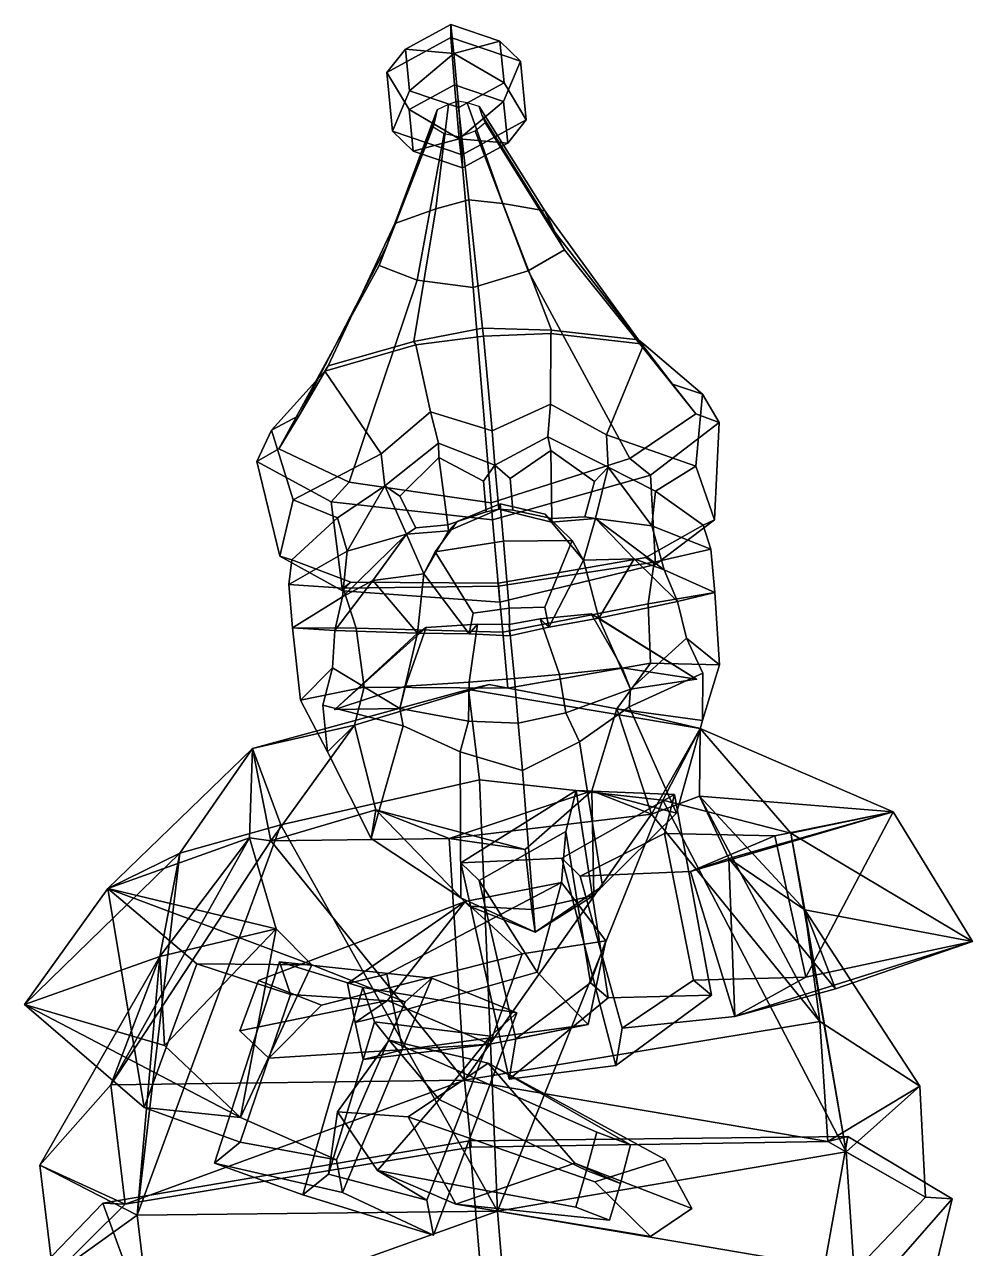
# Model space of a CAD drawing. Extents: x -140 to 131, y -217 to 338.
# Drawn here: x -140.3 to 131.5, y -13 to 337.9 of the extents above; entities that cross this region are included whole.
import ezdxf

# ---------------------------------------------------------------- set-up
doc = ezdxf.new("R2010")
doc.units = 0

msp = doc.modelspace()

# ---------------------------------------------------------------- linework, layer by layer
for p in [(52.310474, 150.238586, 73.224724), (-51.315666, 141.533752, 75.017868)]:
    msp.add_point(p)
for points in [[(-31.09775, 330.853638, -37.028065), (-18.115961, 337.945313, -41.72897), (-18.067839, 334.219421, -57.035469), (-36.426888, 324.190308, -50.387428)], [(-17.179356, 329.625916, -27.988865), (-18.115961, 337.945313, -41.72897), (-31.09775, 330.853638, -37.028065)], [(-17.179356, 329.625916, -27.988865), (-3.979493, 333.131622, -37.497318), (-18.115961, 337.945313, -41.72897)], [(-3.979493, 333.131622, -37.497318), (1.924112, 327.411865, -51.051056), (-18.067839, 334.219421, -57.035469), (-18.115961, 337.945313, -41.72897)], [(-30.044968, 313.539124, -60.241127), (-36.426888, 324.190308, -50.387428), (-18.067839, 334.219421, -57.035469), (-17.063179, 320.630829, -64.942032)], [(-2.926713, 315.817108, -60.710381), (-17.063179, 320.630829, -64.942032), (-18.067839, 334.219421, -57.035469), (1.924112, 327.411865, -51.051056)], [(-34.793976, 307.353577, -37.754936), (-29.94311, 318.948303, -28.095581), (-31.09775, 330.853638, -37.028065), (-36.426888, 324.190308, -50.387428)], [(-29.94311, 318.948303, -28.095581), (-17.179356, 329.625916, -27.988865), (-31.09775, 330.853638, -37.028065)], [(-2.824854, 321.226288, -28.564835), (-3.979493, 333.131622, -37.497318), (-17.179356, 329.625916, -27.988865)], [(3.557024, 310.575134, -38.418564), (1.924112, 327.411865, -51.051056), (-3.979493, 333.131622, -37.497318), (-2.824854, 321.226288, -28.564835)], [(-15.80668, 314.134644, -23.863966), (-17.179356, 329.625916, -27.988865), (-29.94311, 318.948303, -28.095581)], [(-15.80668, 314.134644, -23.863966), (-2.824854, 321.226288, -28.564835), (-17.179356, 329.625916, -27.988865)], [(3.557024, 310.575134, -38.418564), (-1.772074, 303.911774, -51.777897), (-2.926713, 315.817108, -60.710381), (1.924112, 327.411865, -51.051056)], [(-34.793976, 307.353577, -37.754936), (-36.426888, 324.190308, -50.387428), (-30.044968, 313.539124, -60.241127), (-28.890329, 301.633789, -51.308643)], [(-15.690507, 305.139496, -60.817104), (-30.044968, 313.539124, -60.241127), (-17.063179, 320.630829, -64.942032)], [(-15.690507, 305.139496, -60.817104), (-17.063179, 320.630829, -64.942032), (-2.926713, 315.817108, -60.710381)], [(-14.802022, 300.546051, -31.770546), (3.557024, 310.575134, -38.418564), (-2.824854, 321.226288, -28.564835), (-15.80668, 314.134644, -23.863966)], [(-14.802022, 300.546051, -31.770546), (-15.80668, 314.134644, -23.863966), (-29.94311, 318.948303, -28.095581), (-34.793976, 307.353577, -37.754936)], [(-16.09548, 315.999146, -30.923422), (-18.735666, 315.024048, -31.893124), (-22.390818, 285.048065, 10.368947), (-12.89083, 287.680908, 13.796176)], [(-16.09548, 315.999146, -30.923422), (-12.89083, 287.680908, 13.796176), (-3.208226, 286.659454, 10.037011), (-13.364542, 315.47525, -31.986067)], [(-21.986198, 313.460205, -33.576748), (-22.573326, 310.752258, -37.150131), (-36.467663, 274.246063, -8.217451), (-34.121082, 280.918732, 4.417668)], [(-18.735666, 315.024048, -31.893124), (-21.986198, 313.460205, -33.576748), (-34.121082, 280.918732, 4.417668), (-22.390818, 285.048065, 10.368947)], [(-28.890329, 301.633789, -51.308643), (-30.044968, 313.539124, -60.241127), (-15.690507, 305.139496, -60.817104)], [(-1.772074, 303.911774, -51.777897), (-15.690507, 305.139496, -60.817104), (-2.926713, 315.817108, -60.710381)], [(-13.364542, 315.47525, -31.986067), (-3.208226, 286.659454, 10.037011), (8.834949, 284.52713, 3.674358), (-9.958509, 314.470551, -33.784874)], [(-9.958509, 314.470551, -33.784874), (8.834949, 284.52713, 3.674358), (11.826026, 278.302826, -9.053124), (-9.051095, 311.888153, -37.384117)], [(-22.573326, 310.752258, -37.150131), (-23.128296, 308.561066, -40.031166), (-38.651108, 268.839172, -18.404448), (-36.467663, 274.246063, -8.217451)], [(-14.802022, 300.546051, -31.770546), (-14.753897, 296.820129, -47.077026), (-1.772074, 303.911774, -51.777897), (3.557024, 310.575134, -38.418564)], [(-8.237766, 309.81192, -40.28883), (14.52936, 273.306458, -19.324682), (4.104993, 267.324707, -29.139254), (-11.10146, 307.474976, -43.064934)], [(-9.051095, 311.888153, -37.384117), (11.826026, 278.302826, -9.053124), (14.52936, 273.306458, -19.324682), (-8.237766, 309.81192, -40.28883)], [(-23.128296, 308.561066, -40.031166), (-20.012053, 306.726471, -42.910744), (-27.71855, 264.651459, -28.588579), (-38.651108, 268.839172, -18.404448)], [(-14.802022, 300.546051, -31.770546), (-34.793976, 307.353577, -37.754936), (-28.890329, 301.633789, -51.308643), (-14.753897, 296.820129, -47.077026)], [(-20.012053, 306.726471, -42.910744), (-15.471687, 305.695557, -44.892948), (-11.635597, 262.562592, -35.600399), (-27.71855, 264.651459, -28.588579)], [(-11.10146, 307.474976, -43.064934), (4.104993, 267.324707, -29.139254), (-11.635597, 262.562592, -35.600399), (-15.471687, 305.695557, -44.892948)], [(-14.753897, 296.820129, -47.077026), (-28.890329, 301.633789, -51.308643), (-15.690507, 305.139496, -60.817104)], [(-14.753897, 296.820129, -47.077026), (-15.690507, 305.139496, -60.817104), (-1.772074, 303.911774, -51.777897)], [(-53.196445, 240.064392, 41.470234), (-28.628754, 247.021332, 53.058144), (-22.390818, 285.048065, 10.368947), (-34.121082, 280.918732, 4.417668)], [(-8.976622, 250.89801, 59.812428), (-12.89083, 287.680908, 13.796176), (-22.390818, 285.048065, 10.368947), (-28.628754, 247.021332, 53.058144)], [(-8.976622, 250.89801, 59.812428), (10.803007, 250.333679, 52.375816), (-3.208226, 286.659454, 10.037011), (-12.89083, 287.680908, 13.796176)], [(35.774071, 247.538086, 39.930687), (8.834949, 284.52713, 3.674358), (-3.208226, 286.659454, 10.037011), (10.803007, 250.333679, 52.375816)], [(45.484093, 234.818146, 14.953618), (11.826026, 278.302826, -9.053124), (8.834949, 284.52713, 3.674358), (35.774071, 247.538086, 39.930687)], [(-61.50135, 225.831116, 16.804895), (-53.196445, 240.064392, 41.470234), (-34.121082, 280.918732, 4.417668), (-36.467663, 274.246063, -8.217451)], [(52.123619, 226.270966, -6.510263), (14.52936, 273.306458, -19.324682), (11.826026, 278.302826, -9.053124), (45.484093, 234.818146, 14.953618)], [(-67.355835, 216.234436, -4.44279), (-61.50135, 225.831116, 16.804895), (-36.467663, 274.246063, -8.217451), (-38.651108, 268.839172, -18.404448)], [(33.225094, 213.467804, -24.667154), (4.104993, 267.324707, -29.139254), (14.52936, 273.306458, -19.324682), (52.123619, 226.270966, -6.510263)], [(-47.221821, 206.710083, -23.275101), (-67.355835, 216.234436, -4.44279), (-38.651108, 268.839172, -18.404448), (-27.71855, 264.651459, -28.588579)], [(-6.51823, 200.836334, -41.140907), (-11.635597, 262.562592, -35.600399), (4.104993, 267.324707, -29.139254), (33.225094, 213.467804, -24.667154)], [(-6.51823, 200.836334, -41.140907), (-47.221821, 206.710083, -23.275101), (-27.71855, 264.651459, -28.588579), (-11.635597, 262.562592, -35.600399)], [(-8.709091, 248.604309, 64.13826), (-8.976622, 250.89801, 59.812428), (-28.628754, 247.021332, 53.058144), (-28.072344, 246.13562, 58.369961)], [(-8.709091, 248.604309, 64.13826), (10.584931, 249.382904, 57.701035), (10.803007, 250.333679, 52.375816), (-8.976622, 250.89801, 59.812428)], [(-6.258062, 221.406067, 73.749802), (10.502479, 229.049408, 67.511551), (10.584931, 249.382904, 57.701035), (-8.709091, 248.604309, 64.13826)], [(10.502479, 229.049408, 67.511551), (26.543497, 220.309296, 58.33498), (37.218426, 246.242554, 45.051605), (10.584931, 249.382904, 57.701035)], [(10.584931, 249.382904, 57.701035), (37.218426, 246.242554, 45.051605), (35.774071, 247.538086, 39.930687), (10.803007, 250.333679, 52.375816)], [(-28.072344, 246.13562, 58.369961), (-28.628754, 247.021332, 53.058144), (-53.196445, 240.064392, 41.470234), (-54.227703, 238.560883, 46.633991)], [(-23.928926, 226.919464, 67.832649), (-28.072344, 246.13562, 58.369961), (-54.227703, 238.560883, 46.633991), (-38.058392, 214.882599, 59.452843)], [(-6.258062, 221.406067, 73.749802), (-8.709091, 248.604309, 64.13826), (-28.072344, 246.13562, 58.369961), (-23.928926, 226.919464, 67.832649)], [(26.543497, 220.309296, 58.33498), (52.186298, 211.328247, 41.640083), (54.091755, 231.967224, 17.209751), (37.218426, 246.242554, 45.051605)], [(37.218426, 246.242554, 45.051605), (54.091755, 231.967224, 17.209751), (45.484093, 234.818146, 14.953618), (35.774071, 247.538086, 39.930687)], [(-54.227703, 238.560883, 46.633991), (-53.196445, 240.064392, 41.470234), (-61.50135, 225.831116, 16.804895), (-69.430336, 221.591125, 19.347179)], [(-38.058392, 214.882599, 59.452843), (-54.227703, 238.560883, 46.633991), (-69.430336, 221.591125, 19.347179), (-63.271271, 201.629578, 43.637959)], [(54.091755, 231.967224, 17.209751), (58.895744, 223.803955, -7.296139), (52.123619, 226.270966, -6.510263), (45.484093, 234.818146, 14.953618)], [(52.186298, 211.328247, 41.640083), (57.4706, 195.960205, 7.14798), (58.895744, 223.803955, -7.296139), (54.091755, 231.967224, 17.209751)], [(-6.258062, 221.406067, 73.749802), (-5.436036, 211.544983, 73.384293), (9.746871, 219.69873, 69.439987), (10.502479, 229.049408, 67.511551)], [(10.502479, 229.049408, 67.511551), (9.746871, 219.69873, 69.439987), (27.041771, 211.037048, 59.096325), (26.543497, 220.309296, 58.33498)], [(-69.430336, 221.591125, 19.347179), (-61.50135, 225.831116, 16.804895), (-67.355835, 216.234436, -4.44279), (-73.644623, 212.670288, -5.00266)], [(-23.928926, 226.919464, 67.832649), (-38.058392, 214.882599, 59.452843), (-36.976837, 205.659363, 60.204105), (-21.559189, 217.856445, 69.795959)], [(-6.258062, 221.406067, 73.749802), (-23.928926, 226.919464, 67.832649), (-21.559189, 217.856445, 69.795959), (-5.436036, 211.544983, 73.384293)], [(58.895744, 223.803955, -7.296139), (39.129761, 208.764801, -26.944698), (33.225094, 213.467804, -24.667154), (52.123619, 226.270966, -6.510263)], [(-63.271271, 201.629578, 43.637959), (-69.430336, 221.591125, 19.347179), (-73.644623, 212.670288, -5.00266), (-67.100349, 185.495972, 9.303557)], [(57.4706, 195.960205, 7.14798), (40.575573, 183.064087, -16.224274), (39.129761, 208.764801, -26.944698), (58.895744, 223.803955, -7.296139)], [(-21.504839, 213.802917, 68.272797), (-21.559189, 217.856445, 69.795959), (-36.976837, 205.659363, 60.204105), (-32.683186, 202.656799, 60.547165)], [(-21.504839, 213.802917, 68.272797), (-8.686004, 206.977936, 71.338875), (-5.436036, 211.544983, 73.384293), (-21.559189, 217.856445, 69.795959)], [(10.554687, 215.772034, 67.661896), (9.746871, 219.69873, 69.439987), (-5.436036, 211.544983, 73.384293), (-1.100831, 207.768738, 71.360077)], [(10.554687, 215.772034, 67.661896), (23.075947, 206.953064, 57.106106), (27.041771, 211.037048, 59.096325), (9.746871, 219.69873, 69.439987)], [(40.612278, 204.157532, 43.595154), (52.186298, 211.328247, 41.640083), (26.543497, 220.309296, 58.33498), (27.041771, 211.037048, 59.096325)], [(-73.644623, 212.670288, -5.00266), (-67.355835, 216.234436, -4.44279), (-47.221821, 206.710083, -23.275101), (-52.334145, 201.081635, -25.362007)], [(-50.603203, 196.495239, 45.17355), (-36.976837, 205.659363, 60.204105), (-38.058392, 214.882599, 59.452843), (-63.271271, 201.629578, 43.637959)], [(-1.100831, 207.768738, 71.360077), (-0.288642, 198.703918, 74.291512), (10.901146, 196.264465, 69.374237), (10.554687, 215.772034, 67.661896)], [(10.901146, 196.264465, 69.374237), (20.343382, 196.768372, 62.851719), (23.075947, 206.953064, 57.106106), (10.554687, 215.772034, 67.661896)], [(-67.100349, 185.495972, 9.303557), (-73.644623, 212.670288, -5.00266), (-52.334145, 201.081635, -25.362007), (-49.104229, 175.530792, -14.672454)], [(-18.943043, 194.486633, 70.383904), (-21.504839, 213.802917, 68.272797), (-32.683186, 202.656799, 60.547165), (-28.079144, 193.610474, 65.36525)], [(-8.686004, 206.977936, 71.338875), (-21.504839, 213.802917, 68.272797), (-18.943043, 194.486633, 70.383904), (-7.906913, 198.25116, 73.998474)], [(-7.906913, 198.25116, 73.998474), (-4.313829, 198.956299, 77.124901), (-5.436036, 211.544983, 73.384293), (-8.686004, 206.977936, 71.338875)], [(39.129761, 208.764801, -26.944698), (-6.15691, 195.905212, -44.198242), (-6.51823, 200.836334, -41.140907), (33.225094, 213.467804, -24.667154)], [(-0.288642, 198.703918, 74.291512), (-1.100831, 207.768738, 71.360077), (-5.436036, 211.544983, 73.384293), (-4.313829, 198.956299, 77.124901)], [(20.343382, 196.768372, 62.851719), (23.445198, 196.331207, 65.827156), (27.041771, 211.037048, 59.096325), (23.075947, 206.953064, 57.106106)], [(23.445198, 196.331207, 65.827156), (39.507999, 194.217957, 45.951496), (27.041771, 211.037048, 59.096325)], [(39.507999, 194.217957, 45.951496), (40.612278, 204.157532, 43.595154), (27.041771, 211.037048, 59.096325)], [(52.186298, 211.328247, 41.640083), (40.612278, 204.157532, 43.595154), (54.301819, 194.362915, 7.99861), (57.4706, 195.960205, 7.14798)], [(40.575573, 183.064087, -16.224274), (-3.999043, 172.328552, -33.947655), (-6.15691, 195.905212, -44.198242), (39.129761, 208.764801, -26.944698)], [(-52.334145, 201.081635, -25.362007), (-47.221821, 206.710083, -23.275101), (-6.51823, 200.836334, -41.140907), (-6.15691, 195.905212, -44.198242)], [(-47.776405, 186.885895, 47.461868), (-36.976837, 205.659363, 60.204105), (-50.603203, 196.495239, 45.17355)], [(-30.748943, 191.778778, 66.764938), (-36.976837, 205.659363, 60.204105), (-47.776405, 186.885895, 47.461868)], [(-28.079144, 193.610474, 65.36525), (-32.683186, 202.656799, 60.547165), (-36.976837, 205.659363, 60.204105), (-30.748943, 191.778778, 66.764938)], [(40.612278, 204.157532, 43.595154), (39.507999, 194.217957, 45.951496), (56.426464, 187.534454, 10.37448), (54.301819, 194.362915, 7.99861)], [(-63.271271, 201.629578, 43.637959), (-67.100349, 185.495972, 9.303557), (-63.682224, 184.452026, 10.040207), (-50.603203, 196.495239, 45.17355)], [(-49.104229, 175.530792, -14.672454), (-52.334145, 201.081635, -25.362007), (-6.15691, 195.905212, -44.198242), (-3.999043, 172.328552, -33.947655)], [(-2.928144, 189.830414, 97.915535), (-3.937925, 200.528687, 91.494995), (-16.221163, 195.411438, 88.958778), (-22.539766, 186.703186, 91.975098)], [(-3.937925, 200.528687, 91.494995), (-4.313829, 198.956299, 77.124901), (-18.723383, 192.798187, 72.973656), (-16.221163, 195.411438, 88.958778)], [(-3.937925, 200.528687, 91.494995), (8.93224, 197.524353, 88.523521), (10.769699, 195.275696, 72.463303), (-4.313829, 198.956299, 77.124901)], [(-2.928144, 189.830414, 97.915535), (16.714527, 190.000671, 91.295845), (8.93224, 197.524353, 88.523521), (-3.937925, 200.528687, 91.494995)], [(-18.943043, 194.486633, 70.383904), (-18.723383, 192.798187, 72.973656), (-4.313829, 198.956299, 77.124901), (-7.906913, 198.25116, 73.998474)], [(10.901146, 196.264465, 69.374237), (-0.288642, 198.703918, 74.291512), (-4.313829, 198.956299, 77.124901), (10.769699, 195.275696, 72.463303)], [(16.714527, 190.000671, 91.295845), (19.916317, 184.309998, 74.644867), (10.769699, 195.275696, 72.463303), (8.93224, 197.524353, 88.523521)], [(10.901146, 196.264465, 69.374237), (10.769699, 195.275696, 72.463303), (23.445198, 196.331207, 65.827156), (20.343382, 196.768372, 62.851719)], [(-50.603203, 196.495239, 45.17355), (-63.682224, 184.452026, 10.040207), (-64.555389, 177.371704, 12.467952), (-47.776405, 186.885895, 47.461868)], [(-18.943043, 194.486633, 70.383904), (-28.079144, 193.610474, 65.36525), (-30.748943, 191.778778, 66.764938), (-18.723383, 192.798187, 72.973656)], [(-22.539766, 186.703186, 91.975098), (-16.221163, 195.411438, 88.958778), (-18.723383, 192.798187, 72.973656), (-25.832642, 180.46698, 75.436501)], [(19.916317, 184.309998, 74.644867), (23.445198, 196.331207, 65.827156), (10.769699, 195.275696, 72.463303)], [(34.50766, 184.772705, 71.451401), (23.445198, 196.331207, 65.827156), (19.916317, 184.309998, 74.644867)], [(34.50766, 184.772705, 71.451401), (43.060196, 181.609009, 48.394531), (23.445198, 196.331207, 65.827156)], [(43.060196, 181.609009, 48.394531), (39.507999, 194.217957, 45.951496), (23.445198, 196.331207, 65.827156)], [(57.4706, 195.960205, 7.14798), (54.301819, 194.362915, 7.99861), (37.793995, 185.136353, -16.910778), (40.575573, 183.064087, -16.224274)], [(56.426464, 187.534454, 10.37448), (40.188259, 183.777039, -19.266632), (37.793995, 185.136353, -16.910778), (54.301819, 194.362915, 7.99861)], [(39.507999, 194.217957, 45.951496), (43.060196, 181.609009, 48.394531), (57.575623, 175.100555, 15.160482), (56.426464, 187.534454, 10.37448)], [(-49.089893, 173.868164, 49.989098), (-30.748943, 191.778778, 66.764938), (-47.776405, 186.885895, 47.461868)], [(-40.397778, 178.480499, 72.747566), (-30.748943, 191.778778, 66.764938), (-49.089893, 173.868164, 49.989098)], [(-40.397778, 178.480499, 72.747566), (-25.832642, 180.46698, 75.436501), (-30.748943, 191.778778, 66.764938)], [(-25.832642, 180.46698, 75.436501), (-18.723383, 192.798187, 72.973656), (-30.748943, 191.778778, 66.764938)], [(-1.351454, 170.60321, 95.694229), (-2.928144, 189.830414, 97.915535), (-22.539766, 186.703186, 91.975098), (-11.633307, 169.196899, 90.644081)], [(-1.351454, 170.60321, 95.694229), (8.841277, 170.916809, 90.289787), (16.714527, 190.000671, 91.295845), (-2.928144, 189.830414, 97.915535)], [(8.841277, 170.916809, 90.289787), (10.054661, 165.159729, 78.33577), (19.916317, 184.309998, 74.644867), (16.714527, 190.000671, 91.295845)], [(-47.776405, 186.885895, 47.461868), (-64.555389, 177.371704, 12.467952), (-63.449638, 164.934174, 17.254705), (-49.089893, 173.868164, 49.989098)], [(-11.633307, 169.196899, 90.644081), (-22.539766, 186.703186, 91.975098), (-25.832642, 180.46698, 75.436501), (-12.794377, 163.240356, 78.731148)], [(57.575623, 175.100555, 15.160482), (38.453064, 171.833344, -18.321175), (40.188259, 183.777039, -19.266632), (56.426464, 187.534454, 10.37448)], [(-67.100349, 185.495972, 9.303557), (-49.104229, 175.530792, -14.672454), (-46.732468, 178.035919, -15.448132), (-63.682224, 184.452026, 10.040207)], [(-64.555389, 177.371704, 12.467952), (-63.682224, 184.452026, 10.040207), (-46.732468, 178.035919, -15.448132), (-48.946007, 176.289551, -17.724251)], [(40.575573, 183.064087, -16.224274), (37.793995, 185.136353, -16.910778), (-4.433568, 177.720978, -32.881222), (-3.999043, 172.328552, -33.947655)], [(40.188259, 183.777039, -19.266632), (-4.372538, 176.918884, -33.2481), (-4.433568, 177.720978, -32.881222), (37.793995, 185.136353, -16.910778)], [(38.453064, 171.833344, -18.321175), (-3.186795, 163.67218, -29.029402), (-4.372538, 176.918884, -33.2481), (40.188259, 183.777039, -19.266632)], [(10.054661, 165.159729, 78.33577), (24.404377, 167.750061, 71.775093), (19.916317, 184.309998, 74.644867)], [(24.404377, 167.750061, 71.775093), (34.50766, 184.772705, 71.451401), (19.916317, 184.309998, 74.644867)], [(24.404377, 167.750061, 71.775093), (46.928848, 172.459839, 49.710739), (34.50766, 184.772705, 71.451401)], [(46.928848, 172.459839, 49.710739), (43.060196, 181.609009, 48.394531), (34.50766, 184.772705, 71.451401)], [(-27.591925, 163.382263, 72.674843), (-25.832642, 180.46698, 75.436501), (-40.397778, 178.480499, 72.747566)], [(-12.794377, 163.240356, 78.731148), (-25.832642, 180.46698, 75.436501), (-27.591925, 163.382263, 72.674843)], [(43.060196, 181.609009, 48.394531), (46.928848, 172.459839, 49.710739), (57.575623, 175.100555, 15.160482)], [(-63.449638, 164.934174, 17.254705), (-64.555389, 177.371704, 12.467952), (-48.946007, 176.289551, -17.724251), (-45.211731, 164.805328, -16.873438)], [(-51.330959, 164.205811, 51.41103), (-40.397778, 178.480499, 72.747566), (-49.089893, 173.868164, 49.989098)], [(-27.591925, 163.382263, 72.674843), (-40.397778, 178.480499, 72.747566), (-51.330959, 164.205811, 51.41103)], [(-49.104229, 175.530792, -14.672454), (-3.999043, 172.328552, -33.947655), (-4.433568, 177.720978, -32.881222), (-46.732468, 178.035919, -15.448132)], [(-48.946007, 176.289551, -17.724251), (-46.732468, 178.035919, -15.448132), (-4.433568, 177.720978, -32.881222), (-4.372538, 176.918884, -33.2481)], [(-45.211731, 164.805328, -16.873438), (-48.946007, 176.289551, -17.724251), (-4.372538, 176.918884, -33.2481), (-3.186795, 163.67218, -29.029402)], [(-49.089893, 173.868164, 49.989098), (-63.449638, 164.934174, 17.254705), (-51.330959, 164.205811, 51.41103)], [(49.462704, 161.964325, 52.055218), (46.928848, 172.459839, 49.710739), (24.404377, 167.750061, 71.775093), (33.436913, 147.34314, 82.420639)], [(58.982723, 154.305176, 20.83552), (39.200333, 154.800964, -11.840628), (38.453064, 171.833344, -18.321175), (57.575623, 175.100555, 15.160482)], [(49.462704, 161.964325, 52.055218), (58.982723, 154.305176, 20.83552), (57.575623, 175.100555, 15.160482), (46.928848, 172.459839, 49.710739)], [(-1.351454, 170.60321, 95.694229), (-11.633307, 169.196899, 90.644081), (-12.794377, 163.240356, 78.731148), (-1.131673, 162.674316, 84.891525)], [(39.200333, 154.800964, -11.840628), (-1.703339, 147.625305, -21.199635), (-3.186795, 163.67218, -29.029402), (38.453064, 171.833344, -18.321175)], [(-1.351454, 170.60321, 95.694229), (-1.131673, 162.674316, 84.891525), (10.054661, 165.159729, 78.33577), (8.841277, 170.916809, 90.289787)], [(7.547039, 167.527954, 86.234596), (13.115193, 151.548096, 100.700623), (31.07494, 153.462097, 91.456795), (22.16824, 168.990356, 85.813774)], [(22.16824, 168.990356, 85.813774), (24.404377, 167.750061, 71.775093), (10.054661, 165.159729, 78.33577), (7.547039, 167.527954, 86.234596)], [(31.07494, 153.462097, 91.456795), (52.310474, 150.238586, 73.224724), (22.16824, 168.990356, 85.813774)], [(22.16824, 168.990356, 85.813774), (52.310474, 150.238586, 73.224724), (24.404377, 167.750061, 71.775093)], [(-31.105995, 148.23877, 92.532768), (-25.112993, 165.018616, 86.631935), (-51.315666, 141.533752, 75.017868)], [(-25.112993, 165.018616, 86.631935), (-27.591925, 163.382263, 72.674843), (-51.315666, 141.533752, 75.017868)], [(-10.446972, 166.016418, 86.545967), (-25.112993, 165.018616, 86.631935), (-31.105995, 148.23877, 92.532768), (-12.771745, 149.373535, 101.148575)], [(-25.112993, 165.018616, 86.631935), (-10.446972, 166.016418, 86.545967), (-12.794377, 163.240356, 78.731148), (-27.591925, 163.382263, 72.674843)], [(-1.329135, 165.946838, 89.36657), (-1.131673, 162.674316, 84.891525), (-12.794377, 163.240356, 78.731148), (-10.446972, 166.016418, 86.545967)], [(-12.771745, 149.373535, 101.148575), (0.189112, 150.400208, 101.635147), (-1.329135, 165.946838, 89.36657), (-10.446972, 166.016418, 86.545967)], [(13.115193, 151.548096, 100.700623), (7.547039, 167.527954, 86.234596), (-1.329135, 165.946838, 89.36657), (0.189112, 150.400208, 101.635147)], [(-1.329135, 165.946838, 89.36657), (7.547039, 167.527954, 86.234596), (10.054661, 165.159729, 78.33577), (-1.131673, 162.674316, 84.891525)], [(52.310474, 150.238586, 73.224724), (33.436913, 147.34314, 82.420639), (24.404377, 167.750061, 71.775093)], [(-51.996845, 153.441528, 53.810879), (-51.330959, 164.205811, 51.41103), (-63.449638, 164.934174, 17.254705), (-61.173019, 144.211853, 22.914698)], [(-61.173019, 144.211853, 22.914698), (-63.449638, 164.934174, 17.254705), (-45.211731, 164.805328, -16.873438), (-42.884827, 147.90564, -10.420224)], [(-51.996845, 153.441528, 53.810879), (-32.723408, 141.785522, 83.565475), (-27.591925, 163.382263, 72.674843), (-51.330959, 164.205811, 51.41103)], [(-51.315666, 141.533752, 75.017868), (-27.591925, 163.382263, 72.674843), (-32.723408, 141.785522, 83.565475)], [(-42.884827, 147.90564, -10.420224), (-45.211731, 164.805328, -16.873438), (-3.186795, 163.67218, -29.029402), (-1.703339, 147.625305, -21.199635)], [(49.462704, 161.964325, 52.055218), (33.436913, 147.34314, 82.420639), (33.031548, 142.323944, 74.254181), (54.134338, 151.929352, 57.359219)], [(54.096825, 138.394043, 28.308523), (58.982723, 154.305176, 20.83552), (49.462704, 161.964325, 52.055218), (54.134338, 151.929352, 57.359219)], [(29.550827, 141.746887, 16.951111), (-7.090358, 148.712067, -3.671286), (-1.703339, 147.625305, -21.199635), (39.200333, 154.800964, -11.840628)], [(54.096825, 138.394043, 28.308523), (29.550827, 141.746887, 16.951111), (39.200333, 154.800964, -11.840628), (58.982723, 154.305176, 20.83552)], [(-53.448128, 129.360046, 30.169483), (-54.744423, 142.783325, 59.243259), (-51.996845, 153.441528, 53.810879), (-61.173019, 144.211853, 22.914698)], [(-51.996845, 153.441528, 53.810879), (-54.744423, 142.783325, 59.243259), (-31.767431, 136.880676, 75.375458), (-32.723408, 141.785522, 83.565475)], [(0.189112, 150.400208, 101.635147), (1.219868, 137.596497, 99.047218), (14.90778, 140.558899, 92.850739), (13.115193, 151.548096, 100.700623)], [(13.115193, 151.548096, 100.700623), (14.90778, 140.558899, 92.850739), (33.436913, 147.34314, 82.420639), (31.07494, 153.462097, 91.456795)], [(33.436913, 147.34314, 82.420639), (52.310474, 150.238586, 73.224724), (31.07494, 153.462097, 91.456795)], [(33.031548, 142.323944, 74.254181), (46.589062, 111.846008, 50.107536), (54.096825, 138.394043, 28.308523), (54.134338, 151.929352, 57.359219)], [(-12.974791, 147.223877, -7.920342), (-74.887428, 130.367554, -10.459659), (-45.714195, 137.030029, 16.683235), (-7.090358, 148.712067, -3.671286)], [(-53.448128, 129.360046, 30.169483), (-61.173019, 144.211853, 22.914698), (-42.884827, 147.90564, -10.420224), (-45.714195, 137.030029, 16.683235)], [(-32.723408, 141.785522, 83.565475), (-31.105995, 148.23877, 92.532768), (-51.315666, 141.533752, 75.017868)], [(-45.714195, 137.030029, 16.683235), (-42.884827, 147.90564, -10.420224), (-1.703339, 147.625305, -21.199635), (-7.090358, 148.712067, -3.671286)], [(-12.771745, 149.373535, 101.148575), (-31.105995, 148.23877, 92.532768), (-32.723408, 141.785522, 83.565475), (-12.975084, 138.216675, 93.333221)], [(0.189112, 150.400208, 101.635147), (-12.771745, 149.373535, 101.148575), (-12.975084, 138.216675, 93.333221), (1.219868, 137.596497, 99.047218)], [(-7.090358, 148.712067, -3.671286), (29.550827, 141.746887, 16.951111), (53.435135, 136.09613, -10.607792), (-12.974791, 147.223877, -7.920342)], [(-12.974791, 147.223877, -7.920342), (-9.891615, 121.362091, -55.103184), (-66.794884, 108.48111, -48.796509), (-74.887428, 130.367554, -10.459659)], [(-12.974791, 147.223877, -7.920342), (53.435135, 136.09613, -10.607792), (42.676132, 115.52652, -46.586617), (-9.891615, 121.362091, -55.103184)], [(18.860449, 132.307861, 96.641251), (33.031548, 142.323944, 74.254181), (33.436913, 147.34314, 82.420639), (14.90778, 140.558899, 92.850739)], [(-31.767431, 136.880676, 75.375458), (-54.744423, 142.783325, 59.243259), (-53.448128, 129.360046, 30.169483), (-40.873482, 104.498962, 51.620991)], [(-15.363723, 129.432983, 97.233467), (-12.975084, 138.216675, 93.333221), (-32.723408, 141.785522, 83.565475), (-31.767431, 136.880676, 75.375458)], [(2.461504, 124.010895, 104.850266), (18.860449, 132.307861, 96.641251), (14.90778, 140.558899, 92.850739), (1.219868, 137.596497, 99.047218)], [(25.365238, 90.909088, 86.839035), (46.589062, 111.846008, 50.107536), (33.031548, 142.323944, 74.254181), (18.860449, 132.307861, 96.641251)], [(46.589062, 111.846008, 50.107536), (22.352001, 118.178101, 43.758274), (29.550827, 141.746887, 16.951111), (54.096825, 138.394043, 28.308523)], [(39.495354, 111.505981, 49.386021), (29.550827, 141.746887, 16.951111), (22.352001, 118.178101, 43.758274)], [(53.435135, 136.09613, -10.607792), (29.550827, 141.746887, 16.951111), (39.495354, 111.505981, 49.386021)], [(-74.887428, 130.367554, -10.459659), (-69.680649, 103.89444, 46.99855), (-45.714195, 137.030029, 16.683235)], [(-69.680649, 103.89444, 46.99855), (-39.585938, 112.80484, 43.453117), (-45.714195, 137.030029, 16.683235)], [(-40.873482, 104.498962, 51.620991), (-53.448128, 129.360046, 30.169483), (-45.714195, 137.030029, 16.683235), (-39.585938, 112.80484, 43.453117)], [(-15.205886, 87.501022, 87.541077), (-15.363723, 129.432983, 97.233467), (-31.767431, 136.880676, 75.375458), (-40.873482, 104.498962, 51.620991)], [(2.461504, 124.010895, 104.850266), (1.219868, 137.596497, 99.047218), (-12.975084, 138.216675, 93.333221), (-15.363723, 129.432983, 97.233467)], [(53.241558, 116.668213, 29.077599), (53.435135, 136.09613, -10.607792), (39.495354, 111.505981, 49.386021)], [(79.379372, 106.070801, -32.63736), (42.676132, 115.52652, -46.586617), (53.435135, 136.09613, -10.607792)], [(53.241558, 116.668213, 29.077599), (108.771774, 112.232056, 86.573174), (53.435135, 136.09613, -10.607792)], [(79.379372, 106.070801, -32.63736), (53.435135, 136.09613, -10.607792), (108.771774, 112.232056, 86.573174)], [(-75.739075, 104.772217, 25.315462), (-74.887428, 130.367554, -10.459659), (-116.360016, 90.164886, 79.221527)], [(-95.717903, 100.385818, -35.603653), (-116.360016, 90.164886, 79.221527), (-74.887428, 130.367554, -10.459659)], [(-95.717903, 100.385818, -35.603653), (-74.887428, 130.367554, -10.459659), (-66.794884, 108.48111, -48.796509)], [(-75.739075, 104.772217, 25.315462), (-69.680649, 103.89444, 46.99855), (-74.887428, 130.367554, -10.459659)], [(6.149295, 77.644241, 92.881531), (25.365238, 90.909088, 86.839035), (18.860449, 132.307861, 96.641251), (2.461504, 124.010895, 104.850266)], [(6.149295, 77.644241, 92.881531), (2.461504, 124.010895, 104.850266), (-15.363723, 129.432983, 97.233467), (-15.205886, 87.501022, 87.541077)], [(-4.728167, -2.344162, -97.399582), (-66.794884, 108.48111, -48.796509), (-9.891615, 121.362091, -55.103184)], [(-4.728167, -2.344162, -97.399582), (-9.891615, 121.362091, -55.103184), (42.676132, 115.52652, -46.586617)], [(3.277077, 101.346924, 41.960354), (-18.547739, 104.546814, 53.432468), (22.352001, 118.178101, 43.758274)], [(-18.547739, 104.546814, 53.432468), (39.495354, 111.505981, 49.386021), (22.352001, 118.178101, 43.758274)], [(13.732066, 98.945114, 88.021461), (-15.155884, 97.555984, 104.171333), (17.837742, 118.324585, 165.860901), (46.029659, 117.172485, 149.943863)], [(-15.155884, 97.555984, 104.171333), (-9.969527, 92.48819, 113.653969), (14.895278, 106.580933, 159.638306), (17.837742, 118.324585, 165.860901)], [(22.895985, 88.172882, 71.16201), (5.16016, 84.209869, 67.592094), (3.277077, 101.346924, 41.960354), (22.352001, 118.178101, 43.758274)], [(13.732066, 98.945114, 88.021461), (46.029659, 117.172485, 149.943863), (43.185699, 105.99646, 143.93959), (19.002796, 93.75177, 97.655922)], [(27.044321, 58.862381, 181.476151), (17.837742, 118.324585, 165.860901), (14.895278, 106.580933, 159.638306), (22.000322, 63.17485, 172.218231)], [(27.044321, 58.862381, 181.476151), (56.621758, 59.619324, 166.589325), (46.029659, 117.172485, 149.943863), (17.837742, 118.324585, 165.860901)], [(25.365238, 90.909088, 86.839035), (22.895985, 88.172882, 71.16201), (22.352001, 118.178101, 43.758274), (46.589062, 111.846008, 50.107536)], [(87.674194, 52.089005, 88.534683), (53.241558, 116.668213, 29.077599), (39.495354, 111.505981, 49.386021)], [(56.621758, 59.619324, 166.589325), (51.494984, 63.959503, 157.177032), (43.185699, 105.99646, 143.93959), (46.029659, 117.172485, 149.943863)], [(87.674194, 52.089005, 88.534683), (83.391289, 84.09021, 2.658779), (53.241558, 116.668213, 29.077599)], [(83.391289, 84.09021, 2.658779), (61.580799, 98.771576, 66.490768), (53.241558, 116.668213, 29.077599)], [(53.241558, 116.668213, 29.077599), (61.580799, 98.771576, 66.490768), (108.771774, 112.232056, 86.573174)], [(-18.547739, 104.546814, 53.432468), (-39.585938, 112.80484, 43.453117), (-69.680649, 103.89444, 46.99855)], [(-15.205886, 87.501022, 87.541077), (-40.873482, 104.498962, 51.620991), (-39.585938, 112.80484, 43.453117), (-12.854946, 85.169739, 71.78064)], [(-12.854946, 85.169739, 71.78064), (-39.585938, 112.80484, 43.453117), (3.277077, 101.346924, 41.960354), (5.16016, 84.209869, 67.592094)], [(3.277077, 101.346924, 41.960354), (-39.585938, 112.80484, 43.453117), (-18.547739, 104.546814, 53.432468)], [(95.228317, 14.748047, -61.146111), (-4.728167, -2.344162, -97.399582), (42.676132, 115.52652, -46.586617)], [(95.228317, 14.748047, -61.146111), (42.676132, 115.52652, -46.586617), (79.379372, 106.070801, -32.63736)], [(-14.146712, 35.29631, 117.650528), (39.495354, 111.505981, 49.386021), (-18.547739, 104.546814, 53.432468)], [(-14.146712, 35.29631, 117.650528), (87.674194, 52.089005, 88.534683), (39.495354, 111.505981, 49.386021)], [(50.599514, 95.129761, 80.208702), (108.771774, 112.232056, 86.573174), (61.580799, 98.771576, 66.490768)], [(50.599514, 95.129761, 80.208702), (74.795082, 105.343323, 126.39917), (108.771774, 112.232056, 86.573174)], [(83.661354, 64.815155, 140.773331), (108.771774, 112.232056, 86.573174), (74.795082, 105.343323, 126.39917)], [(79.379372, 106.070801, -32.63736), (108.771774, 112.232056, 86.573174), (131.477386, 75.053146, 84.143639)], [(83.661354, 64.815155, 140.773331), (131.477386, 75.053146, 84.143639), (108.771774, 112.232056, 86.573174)], [(-107.993668, -3.464722, -66.85881), (-66.794884, 108.48111, -48.796509), (-4.728167, -2.344162, -97.399582)], [(-107.993668, -3.464722, -66.85881), (-95.717903, 100.385818, -35.603653), (-66.794884, 108.48111, -48.796509)], [(6.71274, 66.231293, 116.207321), (13.611087, 91.894775, 139.355652), (14.895278, 106.580933, 159.638306), (-9.969527, 92.48819, 113.653969)], [(26.387777, 75.247574, 159.976715), (22.000322, 63.17485, 172.218231), (14.895278, 106.580933, 159.638306), (13.611087, 91.894775, 139.355652)], [(74.795082, 105.343323, 126.39917), (50.599514, 95.129761, 80.208702), (19.002796, 93.75177, 97.655922), (43.185699, 105.99646, 143.93959)], [(51.494984, 63.959503, 157.177032), (83.661354, 64.815155, 140.773331), (74.795082, 105.343323, 126.39917), (43.185699, 105.99646, 143.93959)], [(95.228317, 14.748047, -61.146111), (79.379372, 106.070801, -32.63736), (83.391289, 84.09021, 2.658779)], [(83.391289, 84.09021, 2.658779), (79.379372, 106.070801, -32.63736), (131.477386, 75.053146, 84.143639)], [(-75.739075, 104.772217, 25.315462), (-116.360016, 90.164886, 79.221527), (-68.149353, 78.636292, 61.023655)], [(-115.547798, 33.876221, 82.821983), (-75.739075, 104.772217, 25.315462), (-101.522659, 70.745041, -4.302272)], [(-115.547798, 33.876221, 82.821983), (-69.680649, 103.89444, 46.99855), (-75.739075, 104.772217, 25.315462)], [(-14.146712, 35.29631, 117.650528), (-69.680649, 103.89444, 46.99855), (-115.547798, 33.876221, 82.821983)], [(-101.522659, 70.745041, -4.302272), (-75.739075, 104.772217, 25.315462), (-68.149353, 78.636292, 61.023655)], [(-14.146712, 35.29631, 117.650528), (-18.547739, 104.546814, 53.432468), (-69.680649, 103.89444, 46.99855)], [(-95.717903, 100.385818, -35.603653), (-140.28598, 56.912704, 64.645348), (-116.360016, 90.164886, 79.221527)], [(-101.522659, 70.745041, -4.302272), (-140.28598, 56.912704, 64.645348), (-95.717903, 100.385818, -35.603653)], [(-107.993668, -3.464722, -66.85881), (-101.522659, 70.745041, -4.302272), (-95.717903, 100.385818, -35.603653)], [(29.233498, 39.455429, 113.807938), (-1.330528, 35.499283, 128.56749), (-15.155884, 97.555984, 104.171333), (13.732066, 98.945114, 88.021461)], [(29.233498, 39.455429, 113.807938), (13.732066, 98.945114, 88.021461), (19.002796, 93.75177, 97.655922), (31.015985, 50.163879, 117.784714)], [(63.30962, 53.460281, 101.761543), (50.599514, 95.129761, 80.208702), (61.580799, 98.771576, 66.490768)], [(92.19088, 61.414261, 66.751122), (61.580799, 98.771576, 66.490768), (83.391289, 84.09021, 2.658779)], [(63.30962, 53.460281, 101.761543), (61.580799, 98.771576, 66.490768), (92.19088, 61.414261, 66.751122)], [(-1.330528, 35.499283, 128.56749), (0.60165, 47.059311, 132.875473), (-9.969527, 92.48819, 113.653969), (-15.155884, 97.555984, 104.171333)], [(50.599514, 95.129761, 80.208702), (63.30962, 53.460281, 101.761543), (31.015985, 50.163879, 117.784714), (19.002796, 93.75177, 97.655922)], [(-47.669949, 62.95787, 114.494637), (-14.004893, 86.457703, 157.21405), (13.611087, 91.894775, 139.355652), (-36.370152, 65.688354, 108.809486)], [(-34.149101, 54.584641, 109.783035), (-36.370152, 65.688354, 108.809486), (13.611087, 91.894775, 139.355652), (6.71274, 66.231293, 116.207321)], [(2.374941, 71.472046, 185.96463), (26.387777, 75.247574, 159.976715), (13.611087, 91.894775, 139.355652), (-14.004893, 86.457703, 157.21405)], [(21.289139, 51.210312, 141.418152), (6.71274, 66.231293, 116.207321), (-9.969527, 92.48819, 113.653969), (0.60165, 47.059311, 132.875473)], [(-105.939827, 27.411942, 119.595627), (-116.360016, 90.164886, 79.221527), (-140.28598, 56.912704, 64.645348)], [(-57.871025, 68.358276, 78.45047), (-68.149353, 78.636292, 61.023655), (-116.360016, 90.164886, 79.221527)], [(-57.871025, 68.358276, 78.45047), (-116.360016, 90.164886, 79.221527), (-90.853523, 68.641785, 120.108337)], [(-105.939827, 27.411942, 119.595627), (-90.853523, 68.641785, 120.108337), (-116.360016, 90.164886, 79.221527)], [(6.149295, 77.644241, 92.881531), (5.16016, 84.209869, 67.592094), (22.895985, 88.172882, 71.16201)], [(6.149295, 77.644241, 92.881531), (22.895985, 88.172882, 71.16201), (25.365238, 90.909088, 86.839035)], [(-78.512901, 49.351563, 169.646896), (-73.226868, 63.835312, 184.632584), (-14.004893, 86.457703, 157.21405), (-36.252583, 58.107178, 135.907135)], [(-55.180828, 56.791306, 194.646439), (2.374941, 71.472046, 185.96463), (-14.004893, 86.457703, 157.21405), (-73.226868, 63.835312, 184.632584)], [(-45.515312, 51.827271, 115.364822), (-36.252583, 58.107178, 135.907135), (-14.004893, 86.457703, 157.21405), (-47.669949, 62.95787, 114.494637)], [(6.149295, 77.644241, 92.881531), (-15.205886, 87.501022, 87.541077), (-12.854946, 85.169739, 71.78064)], [(6.149295, 77.644241, 92.881531), (-12.854946, 85.169739, 71.78064), (5.16016, 84.209869, 67.592094)], [(87.674194, 52.089005, 88.534683), (116.367233, 33.528427, 6.024084), (83.391289, 84.09021, 2.658779)], [(116.367233, 33.528427, 6.024084), (95.228317, 14.748047, -61.146111), (83.391289, 84.09021, 2.658779)], [(92.19088, 61.414261, 66.751122), (83.391289, 84.09021, 2.658779), (131.477386, 75.053146, 84.143639)], [(-100.191269, 45.152771, 48.195282), (-101.522659, 70.745041, -4.302272), (-68.149353, 78.636292, 61.023655)], [(-78.384377, 24.592957, 83.570686), (-100.191269, 45.152771, 48.195282), (-68.149353, 78.636292, 61.023655)], [(-78.384377, 24.592957, 83.570686), (-68.149353, 78.636292, 61.023655), (-57.871025, 68.358276, 78.45047)], [(-6.871859, 45.545609, 158.306992), (21.289139, 51.210312, 141.418152), (26.387777, 75.247574, 159.976715), (2.374941, 71.472046, 185.96463)], [(21.289139, 51.210312, 141.418152), (0.60165, 47.059311, 132.875473), (22.000322, 63.17485, 172.218231), (26.387777, 75.247574, 159.976715)], [(63.30962, 53.460281, 101.761543), (92.19088, 61.414261, 66.751122), (131.477386, 75.053146, 84.143639)], [(63.30962, 53.460281, 101.761543), (131.477386, 75.053146, 84.143639), (83.661354, 64.815155, 140.773331)], [(-100.191269, 45.152771, 48.195282), (-140.28598, 56.912704, 64.645348), (-101.522659, 70.745041, -4.302272)], [(-115.547798, 33.876221, 82.821983), (-101.522659, 70.745041, -4.302272), (-135.843002, 10.925323, -1.06571)], [(-135.843002, 10.925323, -1.06571), (-101.522659, 70.745041, -4.302272), (-107.993668, -3.464722, -66.85881)], [(-70.235641, 41.528107, 185.282288), (-6.871859, 45.545609, 158.306992), (2.374941, 71.472046, 185.96463), (-55.180828, 56.791306, 194.646439)], [(-78.417862, 17.435608, 140.749924), (-64.004517, 59.861176, 142.675522), (-90.853523, 68.641785, 120.108337), (-105.939827, 27.411942, 119.595627)], [(-90.853523, 68.641785, 120.108337), (-64.004517, 59.861176, 142.675522), (-31.177286, 57.676437, 100.313698), (-57.871025, 68.358276, 78.45047)], [(-60.494198, 2.332672, 166.535675), (-43.274021, 61.841766, 171.68187), (-67.205276, 69.208191, 151.127197), (-85.847282, 11.422897, 147.258636)], [(-85.847282, 11.422897, 147.258636), (-67.205276, 69.208191, 151.127197), (-64.004517, 59.861176, 142.675522), (-78.417862, 17.435608, 140.749924)], [(-57.871025, 68.358276, 78.45047), (-31.177286, 57.676437, 100.313698), (-50.850708, 12.386475, 103.655159), (-78.384377, 24.592957, 83.570686)], [(-23.489716, 64.540802, 93.882813), (-67.205276, 69.208191, 151.127197), (-43.274021, 61.841766, 171.68187), (0.860914, 54.596649, 114.017914)], [(-23.489716, 64.540802, 93.882813), (-31.177286, 57.676437, 100.313698), (-64.004517, 59.861176, 142.675522), (-67.205276, 69.208191, 151.127197)], [(-70.235641, 41.528107, 185.282288), (-55.180828, 56.791306, 194.646439), (-73.226868, 63.835312, 184.632584), (-78.512901, 49.351563, 169.646896)], [(-49.095577, 3.070099, 97.037941), (-50.850708, 12.386475, 103.655159), (-31.177286, 57.676437, 100.313698), (-23.489716, 64.540802, 93.882813)], [(-49.095577, 3.070099, 97.037941), (-23.489716, 64.540802, 93.882813), (0.860914, 54.596649, 114.017914), (-23.013594, -9.163864, 115.41497)], [(-45.515312, 51.827271, 115.364822), (-47.669949, 62.95787, 114.494637), (-36.370152, 65.688354, 108.809486), (-34.149101, 54.584641, 109.783035)], [(-31.836176, 43.949036, 111.220909), (-34.149101, 54.584641, 109.783035), (6.71274, 66.231293, 116.207321), (21.289139, 51.210312, 141.418152)], [(-1.330528, 35.499283, 128.56749), (27.044321, 58.862381, 181.476151), (22.000322, 63.17485, 172.218231), (0.60165, 47.059311, 132.875473)], [(29.233498, 39.455429, 113.807938), (31.015985, 50.163879, 117.784714), (51.494984, 63.959503, 157.177032), (56.621758, 59.619324, 166.589325)], [(63.30962, 53.460281, 101.761543), (83.661354, 64.815155, 140.773331), (51.494984, 63.959503, 157.177032), (31.015985, 50.163879, 117.784714)], [(-60.494198, 2.332672, 166.535675), (-53.181854, 8.287872, 160.147125), (-39.974644, 52.002441, 162.873154), (-43.274021, 61.841766, 171.68187)], [(0.860914, 54.596649, 114.017914), (-43.274021, 61.841766, 171.68187), (-39.974644, 52.002441, 162.873154), (-6.700712, 47.881805, 120.360939)], [(-78.384377, 24.592957, 83.570686), (-105.939827, 27.411942, 119.595627), (-140.28598, 56.912704, 64.645348)], [(-78.384377, 24.592957, 83.570686), (-140.28598, 56.912704, 64.645348), (-100.191269, 45.152771, 48.195282)], [(-70.235641, 41.528107, 185.282288), (-78.512901, 49.351563, 169.646896), (-36.252583, 58.107178, 135.907135), (-6.871859, 45.545609, 158.306992)], [(-43.175201, 41.208099, 116.913231), (-6.871859, 45.545609, 158.306992), (-36.252583, 58.107178, 135.907135), (-45.515312, 51.827271, 115.364822)], [(29.233498, 39.455429, 113.807938), (56.621758, 59.619324, 166.589325), (27.044321, 58.862381, 181.476151), (-1.330528, 35.499283, 128.56749)], [(-43.175201, 41.208099, 116.913231), (-45.515312, 51.827271, 115.364822), (-34.149101, 54.584641, 109.783035), (-31.836176, 43.949036, 111.220909)], [(-23.013594, -9.163864, 115.41497), (0.860914, 54.596649, 114.017914), (-6.700712, 47.881805, 120.360939), (-24.919348, 0.89035, 122.570877)], [(-50.547634, 26.204636, 154.34697), (-35.755024, 46.758453, 143.642334), (-39.974644, 52.002441, 162.873154), (-53.181854, 8.287872, 160.147125)], [(-43.175201, 41.208099, 116.913231), (-31.836176, 43.949036, 111.220909), (21.289139, 51.210312, 141.418152), (-6.871859, 45.545609, 158.306992)], [(-21.409174, 29.679688, 119.404457), (-6.700712, 47.881805, 120.360939), (-39.974644, 52.002441, 162.873154), (-35.755024, 46.758453, 143.642334)], [(89.987099, 17.703705, 83.349937), (87.674194, 52.089005, 88.534683), (-14.146712, 35.29631, 117.650528)], [(89.987099, 17.703705, 83.349937), (116.367233, 33.528427, 6.024084), (87.674194, 52.089005, 88.534683)], [(-30.292566, 24.73999, 187.49852), (-7.397406, 40.08075, 163.835526), (-35.755024, 46.758453, 143.642334), (-50.547634, 26.204636, 154.34697)], [(-39.082005, 9.379807, 134.004333), (-24.919348, 0.89035, 122.570877), (-6.700712, 47.881805, 120.360939), (-21.409174, 29.679688, 119.404457)], [(20.843311, 9.394928, 119.878433), (-21.409174, 29.679688, 119.404457), (-35.755024, 46.758453, 143.642334), (23.772234, 20.374664, 120.078262)], [(33.437958, 16.675293, 127.846832), (23.772234, 20.374664, 120.078262), (-35.755024, 46.758453, 143.642334), (-7.397406, 40.08075, 163.835526)], [(23.253296, 6.123444, 207.242538), (43.35627, 12.523224, 201.722702), (-7.397406, 40.08075, 163.835526), (-30.292566, 24.73999, 187.49852)], [(51.006878, -1.505035, 187.336319), (17.46349, 11.492172, 146.021881), (-7.397406, 40.08075, 163.835526), (43.35627, 12.523224, 201.722702)], [(30.59465, 5.669739, 127.558563), (33.437958, 16.675293, 127.846832), (-7.397406, 40.08075, 163.835526), (17.46349, 11.492172, 146.021881)], [(-111.421974, -0.346603, 77.688202), (-14.146712, 35.29631, 117.650528), (-115.547798, 33.876221, 82.821983)], [(-111.421974, -0.346603, 77.688202), (-12.198371, 16.02977, 109.764885), (-14.146712, 35.29631, 117.650528)], [(89.987099, 17.703705, 83.349937), (-14.146712, 35.29631, 117.650528), (-12.198371, 16.02977, 109.764885)], [(-111.421974, -0.346603, 77.688202), (-115.547798, 33.876221, 82.821983), (-135.843002, 10.925323, -1.06571)], [(89.987099, 17.703705, 83.349937), (117.953331, 1.673157, 11.050838), (116.367233, 33.528427, 6.024084)], [(117.953331, 1.673157, 11.050838), (95.228317, 14.748047, -61.146111), (116.367233, 33.528427, 6.024084)], [(17.748472, -1.13533, 120.140762), (-39.082005, 9.379807, 134.004333), (-21.409174, 29.679688, 119.404457), (20.843311, 9.394928, 119.878433)], [(-78.384377, 24.592957, 83.570686), (-50.850708, 12.386475, 103.655159), (-78.417862, 17.435608, 140.749924), (-105.939827, 27.411942, 119.595627)], [(-39.082005, 9.379807, 134.004333), (-50.547634, 26.204636, 154.34697), (-53.181854, 8.287872, 160.147125), (-24.919348, 0.89035, 122.570877)], [(-16.629059, -0.316864, 160.888535), (-30.292566, 24.73999, 187.49852), (-50.547634, 26.204636, 154.34697), (-39.082005, 9.379807, 134.004333)], [(39.187138, -9.561554, 200.358261), (23.253296, 6.123444, 207.242538), (-30.292566, 24.73999, 187.49852), (-16.629059, -0.316864, 160.888535)], [(-8.06286, -36.375641, 129.724182), (-12.702581, 17.847519, 121.906296), (-117.809242, -0.011749, 85.854446), (-98.861679, -51.9944, 93.939705)], [(-12.702581, 17.847519, 121.906296), (-12.198371, 16.02977, 109.764885), (-111.421974, -0.346603, 77.688202), (-117.809242, -0.011749, 85.854446)], [(-8.06286, -36.375641, 129.724182), (85.917206, -35.434494, 99.133957), (95.748062, 19.127289, 91.857681), (-12.702581, 17.847519, 121.906296)], [(-12.702581, 17.847519, 121.906296), (95.748062, 19.127289, 91.857681), (89.987099, 17.703705, 83.349937), (-12.198371, 16.02977, 109.764885)], [(30.59465, 5.669739, 127.558563), (20.843311, 9.394928, 119.878433), (23.772234, 20.374664, 120.078262), (33.437958, 16.675293, 127.846832)], [(95.748062, 19.127289, 91.857681), (85.917206, -35.434494, 99.133957), (112.448853, -53.668701, 18.613039), (125.645126, 1.194687, 11.431365)], [(125.645126, 1.194687, 11.431365), (117.953331, 1.673157, 11.050838), (89.987099, 17.703705, 83.349937), (95.748062, 19.127289, 91.857681)], [(-49.095577, 3.070099, 97.037941), (-85.847282, 11.422897, 147.258636), (-78.417862, 17.435608, 140.749924), (-50.850708, 12.386475, 103.655159)], [(97.558243, -19.721359, -66.66803), (-4.728167, -2.344162, -97.399582), (95.228317, 14.748047, -61.146111)], [(117.953331, 1.673157, 11.050838), (97.558243, -19.721359, -66.66803), (95.228317, 14.748047, -61.146111)], [(-111.421974, -0.346603, 77.688202), (-135.843002, 10.925323, -1.06571), (-132.021667, -20.72963, 4.023878)], [(-132.021667, -20.72963, 4.023878), (-135.843002, 10.925323, -1.06571), (-107.993668, -3.464722, -66.85881)], [(-49.095577, 3.070099, 97.037941), (-23.013594, -9.163864, 115.41497), (-60.494198, 2.332672, 166.535675), (-85.847282, 11.422897, 147.258636)], [(39.187138, -9.561554, 200.358261), (-16.629059, -0.316864, 160.888535), (17.46349, 11.492172, 146.021881), (51.006878, -1.505035, 187.336319)], [(27.450401, -4.847916, 127.923981), (30.59465, 5.669739, 127.558563), (17.46349, 11.492172, 146.021881), (-16.629059, -0.316864, 160.888535)], [(39.187138, -9.561554, 200.358261), (51.006878, -1.505035, 187.336319), (43.35627, 12.523224, 201.722702), (23.253296, 6.123444, 207.242538)], [(-23.013594, -9.163864, 115.41497), (-24.919348, 0.89035, 122.570877), (-53.181854, 8.287872, 160.147125), (-60.494198, 2.332672, 166.535675)], [(27.450401, -4.847916, 127.923981), (-16.629059, -0.316864, 160.888535), (-39.082005, 9.379807, 134.004333), (17.748472, -1.13533, 120.140762)], [(27.450401, -4.847916, 127.923981), (17.748472, -1.13533, 120.140762), (20.843311, 9.394928, 119.878433), (30.59465, 5.669739, 127.558563)], [(112.448853, -53.668701, 18.613039), (94.472595, -77.724808, -70.386345), (104.303452, -23.16304, -77.662628), (125.645126, 1.194687, 11.431365)], [(104.303452, -23.16304, -77.662628), (97.558243, -19.721359, -66.66803), (117.953331, 1.673157, 11.050838), (125.645126, 1.194687, 11.431365)], [(-117.809242, -0.011749, 85.854446), (-139.515152, -22.569016, 3.977537), (-117.202171, -74.250053, 12.1574), (-98.861679, -51.9944, 93.939705)], [(-139.515152, -22.569016, 3.977537), (-117.809242, -0.011749, 85.854446), (-111.421974, -0.346603, 77.688202), (-132.021667, -20.72963, 4.023878)], [(-132.021667, -20.72963, 4.023878), (-107.993668, -3.464722, -66.85881), (-103.850838, -37.771667, -72.329773)], [(-103.850838, -37.771667, -72.329773), (-107.993668, -3.464722, -66.85881), (-4.728167, -2.344162, -97.399582)], [(-103.850838, -37.771667, -72.329773), (-4.728167, -2.344162, -97.399582), (-1.89764, -35.801117, -98.802811)], [(97.558243, -19.721359, -66.66803), (-1.89764, -35.801117, -98.802811), (-4.728167, -2.344162, -97.399582)]]:
    msp.add_3dface(points)

doc.saveas('drawing.dxf')
